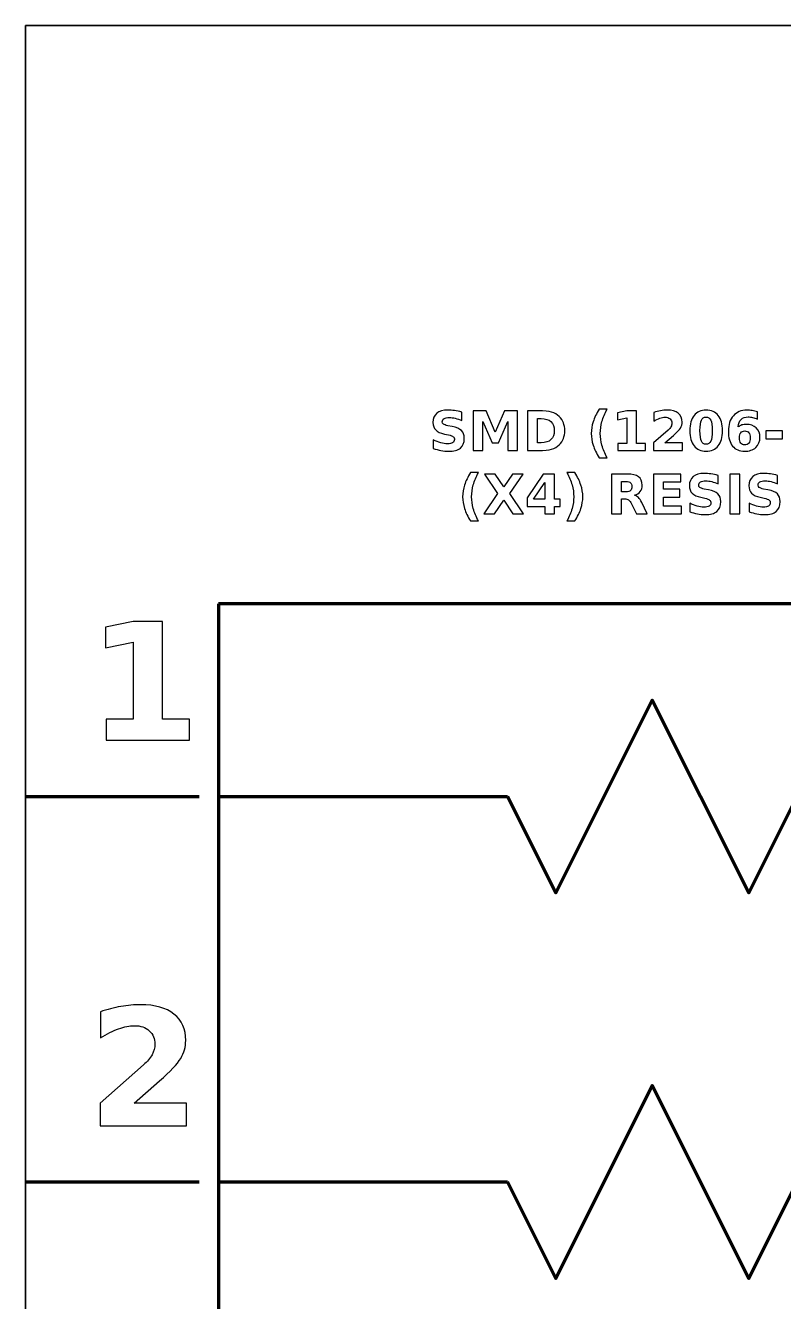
# Model space of a CAD drawing. Header units: centimetres. Extents: x -12.5 to -8.5, y -15.85 to -9.85.
# Drawn here: x -12.5 to -10.535, y -13.16 to -9.85 of the extents above; entities that cross this region are included whole.
import ezdxf

# ---------------------------------------------------------------- set-up
doc = ezdxf.new("R2010")
doc.units = ezdxf.units.CM
doc.header["$MEASUREMENT"] = 0
doc.layers.add('Layer 1', color=7, linetype='Continuous')

msp = doc.modelspace()

# ---------------------------------------------------------------- linework, layer by layer
at = {"layer": 'Layer 1', "color": 7, "lineweight": 35}
msp.add_open_spline([(-12.5, -9.85), (-12.5, -9.85), (-8.5, -9.85), (-8.5, -9.85), (-8.5, -9.85), (-8.5, -9.85), (-8.5, -15.85), (-8.5, -15.85), (-8.5, -15.85), (-8.5, -15.85), (-12.5, -15.85), (-12.5, -15.85), (-12.5, -15.85), (-12.5, -15.85), (-12.5, -9.85), (-12.5, -9.85)], degree=3, knots=[0, 0, 0, 0, 0.25, 0.25, 0.25, 0.25, 0.5, 0.5, 0.5, 0.5, 0.75, 0.75, 0.75, 0.75, 1, 1, 1, 1], dxfattribs=at)
at = {"layer": 'Layer 1', "color": 250}
for points, knots in [([(-11.36913, -10.85284), (-11.36913, -10.85284), (-11.36913, -10.87459), (-11.36913, -10.87459), (-11.36913, -10.87459), (-11.37478, -10.87207), (-11.3803, -10.87017), (-11.38566, -10.86888), (-11.38566, -10.86888), (-11.39105, -10.86758), (-11.39613, -10.86695), (-11.4009, -10.86695), (-11.4009, -10.86695), (-11.40723, -10.86695), (-11.41193, -10.86782), (-11.41497, -10.86956), (-11.41497, -10.86956), (-11.418, -10.87132), (-11.41951, -10.87403), (-11.41951, -10.8777), (-11.41951, -10.8777), (-11.41951, -10.88045), (-11.4185, -10.88261), (-11.41645, -10.88414), (-11.41645, -10.88414), (-11.4144, -10.88567), (-11.41069, -10.88701), (-11.4053, -10.88811), (-11.4053, -10.88811), (-11.4053, -10.88811), (-11.39401, -10.89037), (-11.39401, -10.89037), (-11.39401, -10.89037), (-11.38256, -10.89268), (-11.37445, -10.89616), (-11.36963, -10.90086), (-11.36963, -10.90086), (-11.3648, -10.90554), (-11.36238, -10.9122), (-11.36238, -10.92083), (-11.36238, -10.92083), (-11.36238, -10.93219), (-11.36574, -10.94063), (-11.37247, -10.94616), (-11.37247, -10.94616), (-11.3792, -10.95168), (-11.38947, -10.95446), (-11.4033, -10.95446), (-11.4033, -10.95446), (-11.40984, -10.95446), (-11.41638, -10.95385), (-11.42294, -10.9526), (-11.42294, -10.9526), (-11.4295, -10.95135), (-11.43609, -10.94952), (-11.44265, -10.9471), (-11.44265, -10.9471), (-11.44265, -10.9471), (-11.44265, -10.92471), (-11.44265, -10.92471), (-11.44265, -10.92471), (-11.43609, -10.92819), (-11.42974, -10.93082), (-11.4236, -10.93259), (-11.4236, -10.93259), (-11.41746, -10.93435), (-11.41156, -10.93524), (-11.40587, -10.93524), (-11.40587, -10.93524), (-11.40008, -10.93524), (-11.39564, -10.93428), (-11.39256, -10.93235), (-11.39256, -10.93235), (-11.38947, -10.93042), (-11.38795, -10.92767), (-11.38795, -10.92407), (-11.38795, -10.92407), (-11.38795, -10.92087), (-11.38898, -10.91838), (-11.39107, -10.91664), (-11.39107, -10.91664), (-11.39317, -10.9149), (-11.39733, -10.91333), (-11.40359, -10.91196), (-11.40359, -10.91196), (-11.40359, -10.91196), (-11.41386, -10.90968), (-11.41386, -10.90968), (-11.41386, -10.90968), (-11.42414, -10.90747), (-11.43167, -10.90397), (-11.43642, -10.89914), (-11.43642, -10.89914), (-11.44117, -10.89432), (-11.44354, -10.88781), (-11.44354, -10.87965), (-11.44354, -10.87965), (-11.44354, -10.86939), (-11.44023, -10.86151), (-11.43362, -10.85601), (-11.43362, -10.85601), (-11.42701, -10.85048), (-11.41751, -10.84773), (-11.40509, -10.84773), (-11.40509, -10.84773), (-11.39945, -10.84773), (-11.39364, -10.84816), (-11.38766, -10.849), (-11.38766, -10.849), (-11.38169, -10.84985), (-11.37551, -10.85112), (-11.36913, -10.85284)], [0, 0, 0, 0, 0.0357143, 0.0357143, 0.0357143, 0.0357143, 0.0714286, 0.0714286, 0.0714286, 0.0714286, 0.1071429, 0.1071429, 0.1071429, 0.1071429, 0.1428571, 0.1428571, 0.1428571, 0.1428571, 0.1785714, 0.1785714, 0.1785714, 0.1785714, 0.2142857, 0.2142857, 0.2142857, 0.2142857, 0.25, 0.25, 0.25, 0.25, 0.2857143, 0.2857143, 0.2857143, 0.2857143, 0.3214286, 0.3214286, 0.3214286, 0.3214286, 0.3571429, 0.3571429, 0.3571429, 0.3571429, 0.3928571, 0.3928571, 0.3928571, 0.3928571, 0.4285714, 0.4285714, 0.4285714, 0.4285714, 0.4642857, 0.4642857, 0.4642857, 0.4642857, 0.5, 0.5, 0.5, 0.5, 0.5357143, 0.5357143, 0.5357143, 0.5357143, 0.5714286, 0.5714286, 0.5714286, 0.5714286, 0.6071429, 0.6071429, 0.6071429, 0.6071429, 0.6428571, 0.6428571, 0.6428571, 0.6428571, 0.6785714, 0.6785714, 0.6785714, 0.6785714, 0.7142857, 0.7142857, 0.7142857, 0.7142857, 0.75, 0.75, 0.75, 0.75, 0.7857143, 0.7857143, 0.7857143, 0.7857143, 0.8214286, 0.8214286, 0.8214286, 0.8214286, 0.8571429, 0.8571429, 0.8571429, 0.8571429, 0.8928571, 0.8928571, 0.8928571, 0.8928571, 0.9285714, 0.9285714, 0.9285714, 0.9285714, 0.9642857, 0.9642857, 0.9642857, 0.9642857, 1, 1, 1, 1]), ([(-11.3391, -10.84959), (-11.3391, -10.84959), (-11.30535, -10.84959), (-11.30535, -10.84959), (-11.30535, -10.84959), (-11.30535, -10.84959), (-11.2819, -10.90465), (-11.2819, -10.90465), (-11.2819, -10.90465), (-11.2819, -10.90465), (-11.25834, -10.84959), (-11.25834, -10.84959), (-11.25834, -10.84959), (-11.25834, -10.84959), (-11.22466, -10.84959), (-11.22466, -10.84959), (-11.22466, -10.84959), (-11.22466, -10.84959), (-11.22466, -10.95246), (-11.22466, -10.95246), (-11.22466, -10.95246), (-11.22466, -10.95246), (-11.24973, -10.95246), (-11.24973, -10.95246), (-11.24973, -10.95246), (-11.24973, -10.95246), (-11.24973, -10.87722), (-11.24973, -10.87722), (-11.24973, -10.87722), (-11.24973, -10.87722), (-11.27344, -10.93268), (-11.27344, -10.93268), (-11.27344, -10.93268), (-11.27344, -10.93268), (-11.29025, -10.93268), (-11.29025, -10.93268), (-11.29025, -10.93268), (-11.29025, -10.93268), (-11.31396, -10.87722), (-11.31396, -10.87722), (-11.31396, -10.87722), (-11.31396, -10.87722), (-11.31396, -10.95246), (-11.31396, -10.95246), (-11.31396, -10.95246), (-11.31396, -10.95246), (-11.3391, -10.95246), (-11.3391, -10.95246), (-11.3391, -10.95246), (-11.3391, -10.95246), (-11.3391, -10.84959), (-11.3391, -10.84959)], [0, 0, 0, 0, 0.0769231, 0.0769231, 0.0769231, 0.0769231, 0.1538462, 0.1538462, 0.1538462, 0.1538462, 0.2307692, 0.2307692, 0.2307692, 0.2307692, 0.3076923, 0.3076923, 0.3076923, 0.3076923, 0.3846154, 0.3846154, 0.3846154, 0.3846154, 0.4615385, 0.4615385, 0.4615385, 0.4615385, 0.5384615, 0.5384615, 0.5384615, 0.5384615, 0.6153846, 0.6153846, 0.6153846, 0.6153846, 0.6923077, 0.6923077, 0.6923077, 0.6923077, 0.7692308, 0.7692308, 0.7692308, 0.7692308, 0.8461538, 0.8461538, 0.8461538, 0.8461538, 0.9230769, 0.9230769, 0.9230769, 0.9230769, 1, 1, 1, 1]), ([(-11.19867, -10.84959), (-11.19867, -10.84959), (-11.17068, -10.84959), (-11.17068, -10.84959), (-11.17068, -10.84959), (-11.15507, -10.84959), (-11.14345, -10.8507), (-11.13581, -10.85293), (-11.13581, -10.85293), (-11.12816, -10.85516), (-11.1216, -10.85893), (-11.11612, -10.86427), (-11.11612, -10.86427), (-11.1113, -10.8689), (-11.10773, -10.87426), (-11.10537, -10.88033), (-11.10537, -10.88033), (-11.10305, -10.88637), (-11.10187, -10.89324), (-11.10187, -10.90093), (-11.10187, -10.90093), (-11.10187, -10.90869), (-11.10305, -10.91561), (-11.10537, -10.9217), (-11.10537, -10.9217), (-11.10773, -10.92779), (-11.1113, -10.93315), (-11.11612, -10.93778), (-11.11612, -10.93778), (-11.12165, -10.94312), (-11.12826, -10.94689), (-11.13597, -10.94912), (-11.13597, -10.94912), (-11.14369, -10.95135), (-11.15526, -10.95246), (-11.17068, -10.95246), (-11.17068, -10.95246), (-11.17068, -10.95246), (-11.19867, -10.95246), (-11.19867, -10.95246), (-11.19867, -10.95246), (-11.19867, -10.95246), (-11.19867, -10.84959), (-11.19867, -10.84959)], [0, 0, 0, 0, 0.0909091, 0.0909091, 0.0909091, 0.0909091, 0.1818182, 0.1818182, 0.1818182, 0.1818182, 0.2727273, 0.2727273, 0.2727273, 0.2727273, 0.3636364, 0.3636364, 0.3636364, 0.3636364, 0.4545455, 0.4545455, 0.4545455, 0.4545455, 0.5454545, 0.5454545, 0.5454545, 0.5454545, 0.6363636, 0.6363636, 0.6363636, 0.6363636, 0.7272727, 0.7272727, 0.7272727, 0.7272727, 0.8181818, 0.8181818, 0.8181818, 0.8181818, 0.9090909, 0.9090909, 0.9090909, 0.9090909, 1, 1, 1, 1]), ([(-10.99218, -10.97106), (-10.99218, -10.97106), (-11.01264, -10.97106), (-11.01264, -10.97106), (-11.01264, -10.97106), (-11.01967, -10.95973), (-11.02487, -10.94893), (-11.02821, -10.9387), (-11.02821, -10.9387), (-11.03157, -10.92849), (-11.03324, -10.91836), (-11.03324, -10.90829), (-11.03324, -10.90829), (-11.03324, -10.89823), (-11.03155, -10.88804), (-11.02819, -10.87774), (-11.02819, -10.87774), (-11.0248, -10.86742), (-11.01963, -10.85665), (-11.01264, -10.84538), (-11.01264, -10.84538), (-11.01264, -10.84538), (-10.99218, -10.84538), (-10.99218, -10.84538), (-10.99218, -10.84538), (-10.99806, -10.85627), (-11.00246, -10.86692), (-11.0054, -10.87732), (-11.0054, -10.87732), (-11.00834, -10.88771), (-11.00982, -10.89799), (-11.00982, -10.90815), (-11.00982, -10.90815), (-11.00982, -10.91831), (-11.00836, -10.92859), (-11.00545, -10.93903), (-11.00545, -10.93903), (-11.00253, -10.94945), (-10.99811, -10.96013), (-10.99218, -10.97106)], [0, 0, 0, 0, 0.1, 0.1, 0.1, 0.1, 0.2, 0.2, 0.2, 0.2, 0.3, 0.3, 0.3, 0.3, 0.4, 0.4, 0.4, 0.4, 0.5, 0.5, 0.5, 0.5, 0.6, 0.6, 0.6, 0.6, 0.7, 0.7, 0.7, 0.7, 0.8, 0.8, 0.8, 0.8, 0.9, 0.9, 0.9, 0.9, 1, 1, 1, 1]), ([(-10.96436, -10.93414), (-10.96436, -10.93414), (-10.94093, -10.93414), (-10.94093, -10.93414), (-10.94093, -10.93414), (-10.94093, -10.93414), (-10.94093, -10.86765), (-10.94093, -10.86765), (-10.94093, -10.86765), (-10.94093, -10.86765), (-10.96497, -10.87262), (-10.96497, -10.87262), (-10.96497, -10.87262), (-10.96497, -10.87262), (-10.96497, -10.85455), (-10.96497, -10.85455), (-10.96497, -10.85455), (-10.96497, -10.85455), (-10.94107, -10.84959), (-10.94107, -10.84959), (-10.94107, -10.84959), (-10.94107, -10.84959), (-10.91586, -10.84959), (-10.91586, -10.84959), (-10.91586, -10.84959), (-10.91586, -10.84959), (-10.91586, -10.93414), (-10.91586, -10.93414), (-10.91586, -10.93414), (-10.91586, -10.93414), (-10.89244, -10.93414), (-10.89244, -10.93414), (-10.89244, -10.93414), (-10.89244, -10.93414), (-10.89244, -10.95246), (-10.89244, -10.95246), (-10.89244, -10.95246), (-10.89244, -10.95246), (-10.96436, -10.95246), (-10.96436, -10.95246), (-10.96436, -10.95246), (-10.96436, -10.95246), (-10.96436, -10.93414), (-10.96436, -10.93414)], [0, 0, 0, 0, 0.0909091, 0.0909091, 0.0909091, 0.0909091, 0.1818182, 0.1818182, 0.1818182, 0.1818182, 0.2727273, 0.2727273, 0.2727273, 0.2727273, 0.3636364, 0.3636364, 0.3636364, 0.3636364, 0.4545455, 0.4545455, 0.4545455, 0.4545455, 0.5454545, 0.5454545, 0.5454545, 0.5454545, 0.6363636, 0.6363636, 0.6363636, 0.6363636, 0.7272727, 0.7272727, 0.7272727, 0.7272727, 0.8181818, 0.8181818, 0.8181818, 0.8181818, 0.9090909, 0.9090909, 0.9090909, 0.9090909, 1, 1, 1, 1]), ([(-10.84204, -10.93296), (-10.84204, -10.93296), (-10.79676, -10.93296), (-10.79676, -10.93296), (-10.79676, -10.93296), (-10.79676, -10.93296), (-10.79676, -10.95246), (-10.79676, -10.95246), (-10.79676, -10.95246), (-10.79676, -10.95246), (-10.87153, -10.95246), (-10.87153, -10.95246), (-10.87153, -10.95246), (-10.87153, -10.95246), (-10.87153, -10.93296), (-10.87153, -10.93296), (-10.87153, -10.93296), (-10.87153, -10.93296), (-10.83397, -10.89983), (-10.83397, -10.89983), (-10.83397, -10.89983), (-10.83061, -10.89679), (-10.82814, -10.89383), (-10.82654, -10.89094), (-10.82654, -10.89094), (-10.82492, -10.88804), (-10.82412, -10.88503), (-10.82412, -10.8819), (-10.82412, -10.8819), (-10.82412, -10.87708), (-10.82574, -10.8732), (-10.82898, -10.87026), (-10.82898, -10.87026), (-10.83221, -10.86732), (-10.83651, -10.86587), (-10.8419, -10.86587), (-10.8419, -10.86587), (-10.84603, -10.86587), (-10.85055, -10.86676), (-10.85547, -10.86852), (-10.85547, -10.86852), (-10.86038, -10.87029), (-10.86565, -10.87292), (-10.87125, -10.8764), (-10.87125, -10.8764), (-10.87125, -10.8764), (-10.87125, -10.8538), (-10.87125, -10.8538), (-10.87125, -10.8538), (-10.86527, -10.85183), (-10.85937, -10.85032), (-10.85354, -10.84929), (-10.85354, -10.84929), (-10.8477, -10.84825), (-10.84199, -10.84773), (-10.83637, -10.84773), (-10.83637, -10.84773), (-10.82407, -10.84773), (-10.8145, -10.85044), (-10.80768, -10.85587), (-10.80768, -10.85587), (-10.80086, -10.86128), (-10.79745, -10.86883), (-10.79745, -10.87854), (-10.79745, -10.87854), (-10.79745, -10.88414), (-10.7989, -10.88936), (-10.8018, -10.89421), (-10.8018, -10.89421), (-10.80469, -10.89905), (-10.81078, -10.90554), (-10.82005, -10.91368), (-10.82005, -10.91368), (-10.82005, -10.91368), (-10.84204, -10.93296), (-10.84204, -10.93296)], [0, 0, 0, 0, 0.0526316, 0.0526316, 0.0526316, 0.0526316, 0.1052632, 0.1052632, 0.1052632, 0.1052632, 0.1578947, 0.1578947, 0.1578947, 0.1578947, 0.2105263, 0.2105263, 0.2105263, 0.2105263, 0.2631579, 0.2631579, 0.2631579, 0.2631579, 0.3157895, 0.3157895, 0.3157895, 0.3157895, 0.3684211, 0.3684211, 0.3684211, 0.3684211, 0.4210526, 0.4210526, 0.4210526, 0.4210526, 0.4736842, 0.4736842, 0.4736842, 0.4736842, 0.5263158, 0.5263158, 0.5263158, 0.5263158, 0.5789474, 0.5789474, 0.5789474, 0.5789474, 0.6315789, 0.6315789, 0.6315789, 0.6315789, 0.6842105, 0.6842105, 0.6842105, 0.6842105, 0.7368421, 0.7368421, 0.7368421, 0.7368421, 0.7894737, 0.7894737, 0.7894737, 0.7894737, 0.8421053, 0.8421053, 0.8421053, 0.8421053, 0.8947368, 0.8947368, 0.8947368, 0.8947368, 0.9473684, 0.9473684, 0.9473684, 0.9473684, 1, 1, 1, 1]), ([(-10.69307, -10.90112), (-10.69307, -10.91817), (-10.69674, -10.93132), (-10.7041, -10.94058), (-10.7041, -10.94058), (-10.71144, -10.94983), (-10.72188, -10.95446), (-10.73538, -10.95446), (-10.73538, -10.95446), (-10.74893, -10.95446), (-10.75939, -10.94983), (-10.76673, -10.94058), (-10.76673, -10.94058), (-10.77409, -10.93132), (-10.77776, -10.91817), (-10.77776, -10.90112), (-10.77776, -10.90112), (-10.77776, -10.88405), (-10.77409, -10.87087), (-10.76673, -10.86161), (-10.76673, -10.86161), (-10.75939, -10.85237), (-10.74893, -10.84773), (-10.73538, -10.84773), (-10.73538, -10.84773), (-10.72188, -10.84773), (-10.71144, -10.85237), (-10.7041, -10.86161), (-10.7041, -10.86161), (-10.69674, -10.87087), (-10.69307, -10.88405), (-10.69307, -10.90112)], [0, 0, 0, 0, 0.125, 0.125, 0.125, 0.125, 0.25, 0.25, 0.25, 0.25, 0.375, 0.375, 0.375, 0.375, 0.5, 0.5, 0.5, 0.5, 0.625, 0.625, 0.625, 0.625, 0.75, 0.75, 0.75, 0.75, 0.875, 0.875, 0.875, 0.875, 1, 1, 1, 1]), ([(-10.60248, -10.85227), (-10.60248, -10.85227), (-10.60248, -10.8713), (-10.60248, -10.8713), (-10.60248, -10.8713), (-10.60685, -10.86923), (-10.61094, -10.8677), (-10.6148, -10.86671), (-10.6148, -10.86671), (-10.61866, -10.86572), (-10.62244, -10.86523), (-10.62611, -10.86523), (-10.62611, -10.86523), (-10.63402, -10.86523), (-10.64015, -10.86742), (-10.64457, -10.87182), (-10.64457, -10.87182), (-10.64897, -10.87619), (-10.65156, -10.8827), (-10.65229, -10.89134), (-10.65229, -10.89134), (-10.64926, -10.8891), (-10.64596, -10.88741), (-10.64243, -10.88628), (-10.64243, -10.88628), (-10.63891, -10.88515), (-10.63505, -10.88459), (-10.63086, -10.88459), (-10.63086, -10.88459), (-10.62035, -10.88459), (-10.61186, -10.88767), (-10.60542, -10.89383), (-10.60542, -10.89383), (-10.59895, -10.89997), (-10.59573, -10.90803), (-10.59573, -10.91801), (-10.59573, -10.91801), (-10.59573, -10.92904), (-10.59933, -10.93786), (-10.60655, -10.94451), (-10.60655, -10.94451), (-10.61374, -10.95114), (-10.62343, -10.95446), (-10.63554, -10.95446), (-10.63554, -10.95446), (-10.6489, -10.95446), (-10.65925, -10.94994), (-10.66659, -10.94091), (-10.66659, -10.94091), (-10.6739, -10.9319), (-10.67757, -10.91909), (-10.67757, -10.90251), (-10.67757, -10.90251), (-10.67757, -10.88553), (-10.67329, -10.87217), (-10.66473, -10.86246), (-10.66473, -10.86246), (-10.65615, -10.85274), (-10.64441, -10.84787), (-10.62948, -10.84787), (-10.62948, -10.84787), (-10.62475, -10.84787), (-10.62016, -10.84825), (-10.61569, -10.84898), (-10.61569, -10.84898), (-10.61125, -10.84971), (-10.60685, -10.85081), (-10.60248, -10.85227)], [0, 0, 0, 0, 0.0588235, 0.0588235, 0.0588235, 0.0588235, 0.1176471, 0.1176471, 0.1176471, 0.1176471, 0.1764706, 0.1764706, 0.1764706, 0.1764706, 0.2352941, 0.2352941, 0.2352941, 0.2352941, 0.2941176, 0.2941176, 0.2941176, 0.2941176, 0.3529412, 0.3529412, 0.3529412, 0.3529412, 0.4117647, 0.4117647, 0.4117647, 0.4117647, 0.4705882, 0.4705882, 0.4705882, 0.4705882, 0.5294118, 0.5294118, 0.5294118, 0.5294118, 0.5882353, 0.5882353, 0.5882353, 0.5882353, 0.6470588, 0.6470588, 0.6470588, 0.6470588, 0.7058824, 0.7058824, 0.7058824, 0.7058824, 0.7647059, 0.7647059, 0.7647059, 0.7647059, 0.8235294, 0.8235294, 0.8235294, 0.8235294, 0.8823529, 0.8823529, 0.8823529, 0.8823529, 0.9411765, 0.9411765, 0.9411765, 0.9411765, 1, 1, 1, 1]), ([(-11.17214, -10.86965), (-11.17214, -10.86965), (-11.17214, -10.9324), (-11.17214, -10.9324), (-11.17214, -10.9324), (-11.17214, -10.9324), (-11.16264, -10.9324), (-11.16264, -10.9324), (-11.16264, -10.9324), (-11.1518, -10.9324), (-11.14352, -10.92972), (-11.13781, -10.92433), (-11.13781, -10.92433), (-11.13209, -10.91897), (-11.12922, -10.91116), (-11.12922, -10.90093), (-11.12922, -10.90093), (-11.12922, -10.89072), (-11.13207, -10.88296), (-11.13776, -10.87765), (-11.13776, -10.87765), (-11.14345, -10.87231), (-11.15175, -10.86965), (-11.16264, -10.86965), (-11.16264, -10.86965), (-11.16264, -10.86965), (-11.17214, -10.86965), (-11.17214, -10.86965)], [0, 0, 0, 0, 0.1428571, 0.1428571, 0.1428571, 0.1428571, 0.2857143, 0.2857143, 0.2857143, 0.2857143, 0.4285714, 0.4285714, 0.4285714, 0.4285714, 0.5714286, 0.5714286, 0.5714286, 0.5714286, 0.7142857, 0.7142857, 0.7142857, 0.7142857, 0.8571429, 0.8571429, 0.8571429, 0.8571429, 1, 1, 1, 1]), ([(-10.7196, -10.90093), (-10.7196, -10.88807), (-10.7208, -10.87901), (-10.72322, -10.87374), (-10.72322, -10.87374), (-10.72562, -10.8685), (-10.72969, -10.86587), (-10.73538, -10.86587), (-10.73538, -10.86587), (-10.74107, -10.86587), (-10.74514, -10.8685), (-10.74759, -10.87374), (-10.74759, -10.87374), (-10.75001, -10.87901), (-10.75123, -10.88807), (-10.75123, -10.90093), (-10.75123, -10.90093), (-10.75123, -10.91391), (-10.75001, -10.92309), (-10.74759, -10.9284), (-10.74759, -10.9284), (-10.74514, -10.93374), (-10.74107, -10.9364), (-10.73538, -10.9364), (-10.73538, -10.9364), (-10.72974, -10.9364), (-10.72569, -10.93374), (-10.72324, -10.9284), (-10.72324, -10.9284), (-10.72082, -10.92309), (-10.7196, -10.91391), (-10.7196, -10.90093)], [0, 0, 0, 0, 0.125, 0.125, 0.125, 0.125, 0.25, 0.25, 0.25, 0.25, 0.375, 0.375, 0.375, 0.375, 0.5, 0.5, 0.5, 0.5, 0.625, 0.625, 0.625, 0.625, 0.75, 0.75, 0.75, 0.75, 0.875, 0.875, 0.875, 0.875, 1, 1, 1, 1]), ([(-10.63526, -10.90168), (-10.63992, -10.90168), (-10.6434, -10.90319), (-10.6457, -10.9062), (-10.6457, -10.9062), (-10.64803, -10.90921), (-10.64918, -10.91373), (-10.64918, -10.91972), (-10.64918, -10.91972), (-10.64918, -10.92574), (-10.64803, -10.93026), (-10.6457, -10.93327), (-10.6457, -10.93327), (-10.6434, -10.93628), (-10.63992, -10.93778), (-10.63526, -10.93778), (-10.63526, -10.93778), (-10.63058, -10.93778), (-10.62708, -10.93628), (-10.62477, -10.93327), (-10.62477, -10.93327), (-10.62244, -10.93026), (-10.62129, -10.92574), (-10.62129, -10.91972), (-10.62129, -10.91972), (-10.62129, -10.91373), (-10.62244, -10.90921), (-10.62477, -10.9062), (-10.62477, -10.9062), (-10.62708, -10.90319), (-10.63058, -10.90168), (-10.63526, -10.90168)], [0, 0, 0, 0, 0.125, 0.125, 0.125, 0.125, 0.25, 0.25, 0.25, 0.25, 0.375, 0.375, 0.375, 0.375, 0.5, 0.5, 0.5, 0.5, 0.625, 0.625, 0.625, 0.625, 0.75, 0.75, 0.75, 0.75, 0.875, 0.875, 0.875, 0.875, 1, 1, 1, 1]), ([(-10.58049, -10.90183), (-10.58049, -10.90183), (-10.53721, -10.90183), (-10.53721, -10.90183), (-10.53721, -10.90183), (-10.53721, -10.90183), (-10.53721, -10.92189), (-10.53721, -10.92189), (-10.53721, -10.92189), (-10.53721, -10.92189), (-10.58049, -10.92189), (-10.58049, -10.92189), (-10.58049, -10.92189), (-10.58049, -10.92189), (-10.58049, -10.90183), (-10.58049, -10.90183)], [0, 0, 0, 0, 0.25, 0.25, 0.25, 0.25, 0.5, 0.5, 0.5, 0.5, 0.75, 0.75, 0.75, 0.75, 1, 1, 1, 1]), ([(-11.32571, -11.13531), (-11.32571, -11.13531), (-11.34617, -11.13531), (-11.34617, -11.13531), (-11.34617, -11.13531), (-11.3532, -11.12398), (-11.3584, -11.11318), (-11.36174, -11.10295), (-11.36174, -11.10295), (-11.3651, -11.09274), (-11.36677, -11.08261), (-11.36677, -11.07254), (-11.36677, -11.07254), (-11.36677, -11.06248), (-11.36508, -11.05229), (-11.36172, -11.04199), (-11.36172, -11.04199), (-11.35833, -11.03167), (-11.35316, -11.0209), (-11.34617, -11.00963), (-11.34617, -11.00963), (-11.34617, -11.00963), (-11.32571, -11.00963), (-11.32571, -11.00963), (-11.32571, -11.00963), (-11.33159, -11.02052), (-11.33599, -11.03117), (-11.33893, -11.04157), (-11.33893, -11.04157), (-11.34187, -11.05196), (-11.34335, -11.06224), (-11.34335, -11.0724), (-11.34335, -11.0724), (-11.34335, -11.08256), (-11.34189, -11.09284), (-11.33898, -11.10328), (-11.33898, -11.10328), (-11.33606, -11.1137), (-11.33164, -11.12438), (-11.32571, -11.13531)], [0, 0, 0, 0, 0.1, 0.1, 0.1, 0.1, 0.2, 0.2, 0.2, 0.2, 0.3, 0.3, 0.3, 0.3, 0.4, 0.4, 0.4, 0.4, 0.5, 0.5, 0.5, 0.5, 0.6, 0.6, 0.6, 0.6, 0.7, 0.7, 0.7, 0.7, 0.8, 0.8, 0.8, 0.8, 0.9, 0.9, 0.9, 0.9, 1, 1, 1, 1]), ([(-11.24415, -11.06422), (-11.24415, -11.06422), (-11.20845, -11.11671), (-11.20845, -11.11671), (-11.20845, -11.11671), (-11.20845, -11.11671), (-11.23608, -11.11671), (-11.23608, -11.11671), (-11.23608, -11.11671), (-11.23608, -11.11671), (-11.26012, -11.08157), (-11.26012, -11.08157), (-11.26012, -11.08157), (-11.26012, -11.08157), (-11.28396, -11.11671), (-11.28396, -11.11671), (-11.28396, -11.11671), (-11.28396, -11.11671), (-11.31174, -11.11671), (-11.31174, -11.11671), (-11.31174, -11.11671), (-11.31174, -11.11671), (-11.27604, -11.06422), (-11.27604, -11.06422), (-11.27604, -11.06422), (-11.27604, -11.06422), (-11.31035, -11.01384), (-11.31035, -11.01384), (-11.31035, -11.01384), (-11.31035, -11.01384), (-11.28265, -11.01384), (-11.28265, -11.01384), (-11.28265, -11.01384), (-11.28265, -11.01384), (-11.26012, -11.04698), (-11.26012, -11.04698), (-11.26012, -11.04698), (-11.26012, -11.04698), (-11.23766, -11.01384), (-11.23766, -11.01384), (-11.23766, -11.01384), (-11.23766, -11.01384), (-11.20983, -11.01384), (-11.20983, -11.01384), (-11.20983, -11.01384), (-11.20983, -11.01384), (-11.24415, -11.06422), (-11.24415, -11.06422)], [0, 0, 0, 0, 0.0833333, 0.0833333, 0.0833333, 0.0833333, 0.1666667, 0.1666667, 0.1666667, 0.1666667, 0.25, 0.25, 0.25, 0.25, 0.3333333, 0.3333333, 0.3333333, 0.3333333, 0.4166667, 0.4166667, 0.4166667, 0.4166667, 0.5, 0.5, 0.5, 0.5, 0.5833333, 0.5833333, 0.5833333, 0.5833333, 0.6666667, 0.6666667, 0.6666667, 0.6666667, 0.75, 0.75, 0.75, 0.75, 0.8333333, 0.8333333, 0.8333333, 0.8333333, 0.9166667, 0.9166667, 0.9166667, 0.9166667, 1, 1, 1, 1]), ([(-11.15807, -11.01384), (-11.15807, -11.01384), (-11.12857, -11.01384), (-11.12857, -11.01384), (-11.12857, -11.01384), (-11.12857, -11.01384), (-11.12857, -11.07875), (-11.12857, -11.07875), (-11.12857, -11.07875), (-11.12857, -11.07875), (-11.1139, -11.07875), (-11.1139, -11.07875), (-11.1139, -11.07875), (-11.1139, -11.07875), (-11.1139, -11.09797), (-11.1139, -11.09797), (-11.1139, -11.09797), (-11.1139, -11.09797), (-11.12857, -11.09797), (-11.12857, -11.09797), (-11.12857, -11.09797), (-11.12857, -11.09797), (-11.12857, -11.11671), (-11.12857, -11.11671), (-11.12857, -11.11671), (-11.12857, -11.11671), (-11.15364, -11.11671), (-11.15364, -11.11671), (-11.15364, -11.11671), (-11.15364, -11.11671), (-11.15364, -11.09797), (-11.15364, -11.09797), (-11.15364, -11.09797), (-11.15364, -11.09797), (-11.19927, -11.09797), (-11.19927, -11.09797), (-11.19927, -11.09797), (-11.19927, -11.09797), (-11.19927, -11.07522), (-11.19927, -11.07522), (-11.19927, -11.07522), (-11.19927, -11.07522), (-11.15807, -11.01384), (-11.15807, -11.01384)], [0, 0, 0, 0, 0.0909091, 0.0909091, 0.0909091, 0.0909091, 0.1818182, 0.1818182, 0.1818182, 0.1818182, 0.2727273, 0.2727273, 0.2727273, 0.2727273, 0.3636364, 0.3636364, 0.3636364, 0.3636364, 0.4545455, 0.4545455, 0.4545455, 0.4545455, 0.5454545, 0.5454545, 0.5454545, 0.5454545, 0.6363636, 0.6363636, 0.6363636, 0.6363636, 0.7272727, 0.7272727, 0.7272727, 0.7272727, 0.8181818, 0.8181818, 0.8181818, 0.8181818, 0.9090909, 0.9090909, 0.9090909, 0.9090909, 1, 1, 1, 1]), ([(-11.09614, -11.13531), (-11.09026, -11.12438), (-11.08584, -11.1137), (-11.0829, -11.10328), (-11.0829, -11.10328), (-11.07996, -11.09284), (-11.0785, -11.08256), (-11.0785, -11.0724), (-11.0785, -11.0724), (-11.0785, -11.06224), (-11.07996, -11.05196), (-11.0829, -11.04157), (-11.0829, -11.04157), (-11.08584, -11.03117), (-11.09026, -11.02052), (-11.09614, -11.00963), (-11.09614, -11.00963), (-11.09614, -11.00963), (-11.07568, -11.00963), (-11.07568, -11.00963), (-11.07568, -11.00963), (-11.0687, -11.0209), (-11.06352, -11.03167), (-11.06013, -11.04199), (-11.06013, -11.04199), (-11.05677, -11.05229), (-11.05508, -11.06248), (-11.05508, -11.07254), (-11.05508, -11.07254), (-11.05508, -11.08261), (-11.05675, -11.09274), (-11.06011, -11.10295), (-11.06011, -11.10295), (-11.06345, -11.11318), (-11.06865, -11.12398), (-11.07568, -11.13531), (-11.07568, -11.13531), (-11.07568, -11.13531), (-11.09614, -11.13531), (-11.09614, -11.13531)], [0, 0, 0, 0, 0.1, 0.1, 0.1, 0.1, 0.2, 0.2, 0.2, 0.2, 0.3, 0.3, 0.3, 0.3, 0.4, 0.4, 0.4, 0.4, 0.5, 0.5, 0.5, 0.5, 0.6, 0.6, 0.6, 0.6, 0.7, 0.7, 0.7, 0.7, 0.8, 0.8, 0.8, 0.8, 0.9, 0.9, 0.9, 0.9, 1, 1, 1, 1]), ([(-10.95432, -11.07779), (-10.95432, -11.07779), (-10.95432, -11.11671), (-10.95432, -11.11671), (-10.95432, -11.11671), (-10.95432, -11.11671), (-10.98085, -11.11671), (-10.98085, -11.11671), (-10.98085, -11.11671), (-10.98085, -11.11671), (-10.98085, -11.01384), (-10.98085, -11.01384), (-10.98085, -11.01384), (-10.98085, -11.01384), (-10.94033, -11.01384), (-10.94033, -11.01384), (-10.94033, -11.01384), (-10.92678, -11.01384), (-10.91683, -11.01612), (-10.91053, -11.02066), (-10.91053, -11.02066), (-10.90421, -11.0252), (-10.90105, -11.0324), (-10.90105, -11.04223), (-10.90105, -11.04223), (-10.90105, -11.04902), (-10.9027, -11.05462), (-10.90597, -11.05897), (-10.90597, -11.05897), (-10.90926, -11.06335), (-10.91422, -11.06657), (-10.92083, -11.06862), (-10.92083, -11.06862), (-10.91721, -11.06946), (-10.91394, -11.07132), (-10.91107, -11.07424), (-10.91107, -11.07424), (-10.9082, -11.07715), (-10.90531, -11.08157), (-10.90237, -11.0875), (-10.90237, -11.0875), (-10.90237, -11.0875), (-10.88795, -11.11671), (-10.88795, -11.11671), (-10.88795, -11.11671), (-10.88795, -11.11671), (-10.91622, -11.11671), (-10.91622, -11.11671), (-10.91622, -11.11671), (-10.91622, -11.11671), (-10.92876, -11.09115), (-10.92876, -11.09115), (-10.92876, -11.09115), (-10.93127, -11.08602), (-10.93384, -11.08249), (-10.93645, -11.08061), (-10.93645, -11.08061), (-10.93904, -11.07873), (-10.94249, -11.07779), (-10.94682, -11.07779), (-10.94682, -11.07779), (-10.94682, -11.07779), (-10.95432, -11.07779), (-10.95432, -11.07779)], [0, 0, 0, 0, 0.0625, 0.0625, 0.0625, 0.0625, 0.125, 0.125, 0.125, 0.125, 0.1875, 0.1875, 0.1875, 0.1875, 0.25, 0.25, 0.25, 0.25, 0.3125, 0.3125, 0.3125, 0.3125, 0.375, 0.375, 0.375, 0.375, 0.4375, 0.4375, 0.4375, 0.4375, 0.5, 0.5, 0.5, 0.5, 0.5625, 0.5625, 0.5625, 0.5625, 0.625, 0.625, 0.625, 0.625, 0.6875, 0.6875, 0.6875, 0.6875, 0.75, 0.75, 0.75, 0.75, 0.8125, 0.8125, 0.8125, 0.8125, 0.875, 0.875, 0.875, 0.875, 0.9375, 0.9375, 0.9375, 0.9375, 1, 1, 1, 1]), ([(-10.8722, -11.01384), (-10.8722, -11.01384), (-10.80061, -11.01384), (-10.80061, -11.01384), (-10.80061, -11.01384), (-10.80061, -11.01384), (-10.80061, -11.0339), (-10.80061, -11.0339), (-10.80061, -11.0339), (-10.80061, -11.0339), (-10.84567, -11.0339), (-10.84567, -11.0339), (-10.84567, -11.0339), (-10.84567, -11.0339), (-10.84567, -11.05305), (-10.84567, -11.05305), (-10.84567, -11.05305), (-10.84567, -11.05305), (-10.80332, -11.05305), (-10.80332, -11.05305), (-10.80332, -11.05305), (-10.80332, -11.05305), (-10.80332, -11.07311), (-10.80332, -11.07311), (-10.80332, -11.07311), (-10.80332, -11.07311), (-10.84567, -11.07311), (-10.84567, -11.07311), (-10.84567, -11.07311), (-10.84567, -11.07311), (-10.84567, -11.09665), (-10.84567, -11.09665), (-10.84567, -11.09665), (-10.84567, -11.09665), (-10.79911, -11.09665), (-10.79911, -11.09665), (-10.79911, -11.09665), (-10.79911, -11.09665), (-10.79911, -11.11671), (-10.79911, -11.11671), (-10.79911, -11.11671), (-10.79911, -11.11671), (-10.8722, -11.11671), (-10.8722, -11.11671), (-10.8722, -11.11671), (-10.8722, -11.11671), (-10.8722, -11.01384), (-10.8722, -11.01384)], [0, 0, 0, 0, 0.0833333, 0.0833333, 0.0833333, 0.0833333, 0.1666667, 0.1666667, 0.1666667, 0.1666667, 0.25, 0.25, 0.25, 0.25, 0.3333333, 0.3333333, 0.3333333, 0.3333333, 0.4166667, 0.4166667, 0.4166667, 0.4166667, 0.5, 0.5, 0.5, 0.5, 0.5833333, 0.5833333, 0.5833333, 0.5833333, 0.6666667, 0.6666667, 0.6666667, 0.6666667, 0.75, 0.75, 0.75, 0.75, 0.8333333, 0.8333333, 0.8333333, 0.8333333, 0.9166667, 0.9166667, 0.9166667, 0.9166667, 1, 1, 1, 1]), ([(-10.70421, -11.01709), (-10.70421, -11.01709), (-10.70421, -11.03884), (-10.70421, -11.03884), (-10.70421, -11.03884), (-10.70986, -11.03632), (-10.71538, -11.03442), (-10.72074, -11.03313), (-10.72074, -11.03313), (-10.72613, -11.03183), (-10.73121, -11.0312), (-10.73598, -11.0312), (-10.73598, -11.0312), (-10.74231, -11.0312), (-10.74701, -11.03207), (-10.75005, -11.03381), (-10.75005, -11.03381), (-10.75308, -11.03557), (-10.75459, -11.03828), (-10.75459, -11.04195), (-10.75459, -11.04195), (-10.75459, -11.0447), (-10.75358, -11.04686), (-10.75153, -11.04839), (-10.75153, -11.04839), (-10.74948, -11.04992), (-10.74577, -11.05126), (-10.74038, -11.05236), (-10.74038, -11.05236), (-10.74038, -11.05236), (-10.72909, -11.05462), (-10.72909, -11.05462), (-10.72909, -11.05462), (-10.71764, -11.05693), (-10.70953, -11.06041), (-10.70471, -11.06511), (-10.70471, -11.06511), (-10.69988, -11.06979), (-10.69746, -11.07645), (-10.69746, -11.08508), (-10.69746, -11.08508), (-10.69746, -11.09644), (-10.70082, -11.10488), (-10.70755, -11.11041), (-10.70755, -11.11041), (-10.71428, -11.11593), (-10.72455, -11.11871), (-10.73838, -11.11871), (-10.73838, -11.11871), (-10.74492, -11.11871), (-10.75146, -11.1181), (-10.75802, -11.11685), (-10.75802, -11.11685), (-10.76458, -11.1156), (-10.77117, -11.11377), (-10.77773, -11.11135), (-10.77773, -11.11135), (-10.77773, -11.11135), (-10.77773, -11.08896), (-10.77773, -11.08896), (-10.77773, -11.08896), (-10.77117, -11.09244), (-10.76482, -11.09507), (-10.75868, -11.09684), (-10.75868, -11.09684), (-10.75254, -11.0986), (-10.74664, -11.09949), (-10.74095, -11.09949), (-10.74095, -11.09949), (-10.73516, -11.09949), (-10.73072, -11.09853), (-10.72764, -11.0966), (-10.72764, -11.0966), (-10.72455, -11.09467), (-10.72303, -11.09192), (-10.72303, -11.08832), (-10.72303, -11.08832), (-10.72303, -11.08512), (-10.72406, -11.08263), (-10.72615, -11.08089), (-10.72615, -11.08089), (-10.72825, -11.07915), (-10.73241, -11.07758), (-10.73867, -11.07621), (-10.73867, -11.07621), (-10.73867, -11.07621), (-10.74894, -11.07393), (-10.74894, -11.07393), (-10.74894, -11.07393), (-10.75922, -11.07172), (-10.76675, -11.06822), (-10.7715, -11.06339), (-10.7715, -11.06339), (-10.77625, -11.05857), (-10.77862, -11.05206), (-10.77862, -11.0439), (-10.77862, -11.0439), (-10.77862, -11.03364), (-10.77531, -11.02576), (-10.7687, -11.02026), (-10.7687, -11.02026), (-10.76209, -11.01473), (-10.75259, -11.01198), (-10.74017, -11.01198), (-10.74017, -11.01198), (-10.73453, -11.01198), (-10.72872, -11.01241), (-10.72274, -11.01325), (-10.72274, -11.01325), (-10.71677, -11.0141), (-10.71059, -11.01537), (-10.70421, -11.01709)], [0, 0, 0, 0, 0.0357143, 0.0357143, 0.0357143, 0.0357143, 0.0714286, 0.0714286, 0.0714286, 0.0714286, 0.1071429, 0.1071429, 0.1071429, 0.1071429, 0.1428571, 0.1428571, 0.1428571, 0.1428571, 0.1785714, 0.1785714, 0.1785714, 0.1785714, 0.2142857, 0.2142857, 0.2142857, 0.2142857, 0.25, 0.25, 0.25, 0.25, 0.2857143, 0.2857143, 0.2857143, 0.2857143, 0.3214286, 0.3214286, 0.3214286, 0.3214286, 0.3571429, 0.3571429, 0.3571429, 0.3571429, 0.3928571, 0.3928571, 0.3928571, 0.3928571, 0.4285714, 0.4285714, 0.4285714, 0.4285714, 0.4642857, 0.4642857, 0.4642857, 0.4642857, 0.5, 0.5, 0.5, 0.5, 0.5357143, 0.5357143, 0.5357143, 0.5357143, 0.5714286, 0.5714286, 0.5714286, 0.5714286, 0.6071429, 0.6071429, 0.6071429, 0.6071429, 0.6428571, 0.6428571, 0.6428571, 0.6428571, 0.6785714, 0.6785714, 0.6785714, 0.6785714, 0.7142857, 0.7142857, 0.7142857, 0.7142857, 0.75, 0.75, 0.75, 0.75, 0.7857143, 0.7857143, 0.7857143, 0.7857143, 0.8214286, 0.8214286, 0.8214286, 0.8214286, 0.8571429, 0.8571429, 0.8571429, 0.8571429, 0.8928571, 0.8928571, 0.8928571, 0.8928571, 0.9285714, 0.9285714, 0.9285714, 0.9285714, 0.9642857, 0.9642857, 0.9642857, 0.9642857, 1, 1, 1, 1]), ([(-10.67418, -11.01384), (-10.67418, -11.01384), (-10.64765, -11.01384), (-10.64765, -11.01384), (-10.64765, -11.01384), (-10.64765, -11.01384), (-10.64765, -11.11671), (-10.64765, -11.11671), (-10.64765, -11.11671), (-10.64765, -11.11671), (-10.67418, -11.11671), (-10.67418, -11.11671), (-10.67418, -11.11671), (-10.67418, -11.11671), (-10.67418, -11.01384), (-10.67418, -11.01384)], [0, 0, 0, 0, 0.25, 0.25, 0.25, 0.25, 0.5, 0.5, 0.5, 0.5, 0.75, 0.75, 0.75, 0.75, 1, 1, 1, 1]), ([(-10.5501, -11.01709), (-10.5501, -11.01709), (-10.5501, -11.03884), (-10.5501, -11.03884), (-10.5501, -11.03884), (-10.55575, -11.03632), (-10.56127, -11.03442), (-10.56663, -11.03313), (-10.56663, -11.03313), (-10.57202, -11.03183), (-10.5771, -11.0312), (-10.58187, -11.0312), (-10.58187, -11.0312), (-10.5882, -11.0312), (-10.5929, -11.03207), (-10.59594, -11.03381), (-10.59594, -11.03381), (-10.59897, -11.03557), (-10.60048, -11.03828), (-10.60048, -11.04195), (-10.60048, -11.04195), (-10.60048, -11.0447), (-10.59947, -11.04686), (-10.59742, -11.04839), (-10.59742, -11.04839), (-10.59537, -11.04992), (-10.59166, -11.05126), (-10.58627, -11.05236), (-10.58627, -11.05236), (-10.58627, -11.05236), (-10.57498, -11.05462), (-10.57498, -11.05462), (-10.57498, -11.05462), (-10.56353, -11.05693), (-10.55542, -11.06041), (-10.5506, -11.06511), (-10.5506, -11.06511), (-10.54577, -11.06979), (-10.54335, -11.07645), (-10.54335, -11.08508), (-10.54335, -11.08508), (-10.54335, -11.09644), (-10.54671, -11.10488), (-10.55344, -11.11041), (-10.55344, -11.11041), (-10.56017, -11.11593), (-10.57044, -11.11871), (-10.58427, -11.11871), (-10.58427, -11.11871), (-10.59081, -11.11871), (-10.59735, -11.1181), (-10.60391, -11.11685), (-10.60391, -11.11685), (-10.61047, -11.1156), (-10.61706, -11.11377), (-10.62362, -11.11135), (-10.62362, -11.11135), (-10.62362, -11.11135), (-10.62362, -11.08896), (-10.62362, -11.08896), (-10.62362, -11.08896), (-10.61706, -11.09244), (-10.61071, -11.09507), (-10.60457, -11.09684), (-10.60457, -11.09684), (-10.59843, -11.0986), (-10.59253, -11.09949), (-10.58684, -11.09949), (-10.58684, -11.09949), (-10.58105, -11.09949), (-10.57661, -11.09853), (-10.57353, -11.0966), (-10.57353, -11.0966), (-10.57044, -11.09467), (-10.56892, -11.09192), (-10.56892, -11.08832), (-10.56892, -11.08832), (-10.56892, -11.08512), (-10.56995, -11.08263), (-10.57204, -11.08089), (-10.57204, -11.08089), (-10.57414, -11.07915), (-10.5783, -11.07758), (-10.58456, -11.07621), (-10.58456, -11.07621), (-10.58456, -11.07621), (-10.59483, -11.07393), (-10.59483, -11.07393), (-10.59483, -11.07393), (-10.60511, -11.07172), (-10.61264, -11.06822), (-10.61739, -11.06339), (-10.61739, -11.06339), (-10.62214, -11.05857), (-10.62451, -11.05206), (-10.62451, -11.0439), (-10.62451, -11.0439), (-10.62451, -11.03364), (-10.6212, -11.02576), (-10.61459, -11.02026), (-10.61459, -11.02026), (-10.60798, -11.01473), (-10.59848, -11.01198), (-10.58606, -11.01198), (-10.58606, -11.01198), (-10.58042, -11.01198), (-10.57461, -11.01241), (-10.56863, -11.01325), (-10.56863, -11.01325), (-10.56266, -11.0141), (-10.55648, -11.01537), (-10.5501, -11.01709)], [0, 0, 0, 0, 0.0357143, 0.0357143, 0.0357143, 0.0357143, 0.0714286, 0.0714286, 0.0714286, 0.0714286, 0.1071429, 0.1071429, 0.1071429, 0.1071429, 0.1428571, 0.1428571, 0.1428571, 0.1428571, 0.1785714, 0.1785714, 0.1785714, 0.1785714, 0.2142857, 0.2142857, 0.2142857, 0.2142857, 0.25, 0.25, 0.25, 0.25, 0.2857143, 0.2857143, 0.2857143, 0.2857143, 0.3214286, 0.3214286, 0.3214286, 0.3214286, 0.3571429, 0.3571429, 0.3571429, 0.3571429, 0.3928571, 0.3928571, 0.3928571, 0.3928571, 0.4285714, 0.4285714, 0.4285714, 0.4285714, 0.4642857, 0.4642857, 0.4642857, 0.4642857, 0.5, 0.5, 0.5, 0.5, 0.5357143, 0.5357143, 0.5357143, 0.5357143, 0.5714286, 0.5714286, 0.5714286, 0.5714286, 0.6071429, 0.6071429, 0.6071429, 0.6071429, 0.6428571, 0.6428571, 0.6428571, 0.6428571, 0.6785714, 0.6785714, 0.6785714, 0.6785714, 0.7142857, 0.7142857, 0.7142857, 0.7142857, 0.75, 0.75, 0.75, 0.75, 0.7857143, 0.7857143, 0.7857143, 0.7857143, 0.8214286, 0.8214286, 0.8214286, 0.8214286, 0.8571429, 0.8571429, 0.8571429, 0.8571429, 0.8928571, 0.8928571, 0.8928571, 0.8928571, 0.9285714, 0.9285714, 0.9285714, 0.9285714, 0.9642857, 0.9642857, 0.9642857, 0.9642857, 1, 1, 1, 1]), ([(-11.15364, -11.03569), (-11.15364, -11.03569), (-11.18274, -11.07875), (-11.18274, -11.07875), (-11.18274, -11.07875), (-11.18274, -11.07875), (-11.15364, -11.07875), (-11.15364, -11.07875), (-11.15364, -11.07875), (-11.15364, -11.07875), (-11.15364, -11.03569), (-11.15364, -11.03569)], [0, 0, 0, 0, 0.3333333, 0.3333333, 0.3333333, 0.3333333, 0.6666667, 0.6666667, 0.6666667, 0.6666667, 1, 1, 1, 1]), ([(-10.94315, -11.05947), (-10.9376, -11.05947), (-10.9336, -11.05843), (-10.9312, -11.05636), (-10.9312, -11.05636), (-10.92878, -11.05429), (-10.92758, -11.05088), (-10.92758, -11.04615), (-10.92758, -11.04615), (-10.92758, -11.04147), (-10.92878, -11.03811), (-10.9312, -11.03609), (-10.9312, -11.03609), (-10.9336, -11.03407), (-10.9376, -11.03306), (-10.94315, -11.03306), (-10.94315, -11.03306), (-10.94315, -11.03306), (-10.95432, -11.03306), (-10.95432, -11.03306), (-10.95432, -11.03306), (-10.95432, -11.03306), (-10.95432, -11.05947), (-10.95432, -11.05947), (-10.95432, -11.05947), (-10.95432, -11.05947), (-10.94315, -11.05947), (-10.94315, -11.05947)], [0, 0, 0, 0, 0.1428571, 0.1428571, 0.1428571, 0.1428571, 0.2857143, 0.2857143, 0.2857143, 0.2857143, 0.4285714, 0.4285714, 0.4285714, 0.4285714, 0.5714286, 0.5714286, 0.5714286, 0.5714286, 0.7142857, 0.7142857, 0.7142857, 0.7142857, 0.8571429, 0.8571429, 0.8571429, 0.8571429, 1, 1, 1, 1]), ([(-12.29076, -11.64935), (-12.29076, -11.64935), (-12.22049, -11.64935), (-12.22049, -11.64935), (-12.22049, -11.64935), (-12.22049, -11.64935), (-12.22049, -11.44989), (-12.22049, -11.44989), (-12.22049, -11.44989), (-12.22049, -11.44989), (-12.29259, -11.46478), (-12.29259, -11.46478), (-12.29259, -11.46478), (-12.29259, -11.46478), (-12.29259, -11.41059), (-12.29259, -11.41059), (-12.29259, -11.41059), (-12.29259, -11.41059), (-12.22091, -11.3957), (-12.22091, -11.3957), (-12.22091, -11.3957), (-12.22091, -11.3957), (-12.14528, -11.3957), (-12.14528, -11.3957), (-12.14528, -11.3957), (-12.14528, -11.3957), (-12.14528, -11.64935), (-12.14528, -11.64935), (-12.14528, -11.64935), (-12.14528, -11.64935), (-12.075, -11.64935), (-12.075, -11.64935), (-12.075, -11.64935), (-12.075, -11.64935), (-12.075, -11.70431), (-12.075, -11.70431), (-12.075, -11.70431), (-12.075, -11.70431), (-12.29076, -11.70431), (-12.29076, -11.70431), (-12.29076, -11.70431), (-12.29076, -11.70431), (-12.29076, -11.64935), (-12.29076, -11.64935)], [0, 0, 0, 0, 0.0909091, 0.0909091, 0.0909091, 0.0909091, 0.1818182, 0.1818182, 0.1818182, 0.1818182, 0.2727273, 0.2727273, 0.2727273, 0.2727273, 0.3636364, 0.3636364, 0.3636364, 0.3636364, 0.4545455, 0.4545455, 0.4545455, 0.4545455, 0.5454545, 0.5454545, 0.5454545, 0.5454545, 0.6363636, 0.6363636, 0.6363636, 0.6363636, 0.7272727, 0.7272727, 0.7272727, 0.7272727, 0.8181818, 0.8181818, 0.8181818, 0.8181818, 0.9090909, 0.9090909, 0.9090909, 0.9090909, 1, 1, 1, 1]), ([(-12.21837, -12.64582), (-12.21837, -12.64582), (-12.08255, -12.64582), (-12.08255, -12.64582), (-12.08255, -12.64582), (-12.08255, -12.64582), (-12.08255, -12.70431), (-12.08255, -12.70431), (-12.08255, -12.70431), (-12.08255, -12.70431), (-12.30685, -12.70431), (-12.30685, -12.70431), (-12.30685, -12.70431), (-12.30685, -12.70431), (-12.30685, -12.64582), (-12.30685, -12.64582), (-12.30685, -12.64582), (-12.30685, -12.64582), (-12.19417, -12.54641), (-12.19417, -12.54641), (-12.19417, -12.54641), (-12.18408, -12.53731), (-12.17667, -12.52842), (-12.17187, -12.51974), (-12.17187, -12.51974), (-12.16701, -12.51106), (-12.16461, -12.50203), (-12.16461, -12.49264), (-12.16461, -12.49264), (-12.16461, -12.47818), (-12.16948, -12.46654), (-12.17921, -12.45772), (-12.17921, -12.45772), (-12.18888, -12.4489), (-12.20179, -12.44453), (-12.21795, -12.44453), (-12.21795, -12.44453), (-12.23036, -12.44453), (-12.24391, -12.44721), (-12.25866, -12.4525), (-12.25866, -12.4525), (-12.2734, -12.45779), (-12.28921, -12.46569), (-12.306, -12.47614), (-12.306, -12.47614), (-12.306, -12.47614), (-12.306, -12.40833), (-12.306, -12.40833), (-12.306, -12.40833), (-12.28808, -12.40241), (-12.27037, -12.39789), (-12.25287, -12.39479), (-12.25287, -12.39479), (-12.23537, -12.39168), (-12.21823, -12.39013), (-12.20137, -12.39013), (-12.20137, -12.39013), (-12.16447, -12.39013), (-12.13575, -12.39824), (-12.11529, -12.41454), (-12.11529, -12.41454), (-12.09483, -12.43077), (-12.0846, -12.45342), (-12.0846, -12.48256), (-12.0846, -12.48256), (-12.0846, -12.49935), (-12.08897, -12.51501), (-12.09765, -12.52955), (-12.09765, -12.52955), (-12.10633, -12.54408), (-12.1246, -12.56355), (-12.1524, -12.58796), (-12.1524, -12.58796), (-12.1524, -12.58796), (-12.21837, -12.64582), (-12.21837, -12.64582)], [0, 0, 0, 0, 0.0526316, 0.0526316, 0.0526316, 0.0526316, 0.1052632, 0.1052632, 0.1052632, 0.1052632, 0.1578947, 0.1578947, 0.1578947, 0.1578947, 0.2105263, 0.2105263, 0.2105263, 0.2105263, 0.2631579, 0.2631579, 0.2631579, 0.2631579, 0.3157895, 0.3157895, 0.3157895, 0.3157895, 0.3684211, 0.3684211, 0.3684211, 0.3684211, 0.4210526, 0.4210526, 0.4210526, 0.4210526, 0.4736842, 0.4736842, 0.4736842, 0.4736842, 0.5263158, 0.5263158, 0.5263158, 0.5263158, 0.5789474, 0.5789474, 0.5789474, 0.5789474, 0.6315789, 0.6315789, 0.6315789, 0.6315789, 0.6842105, 0.6842105, 0.6842105, 0.6842105, 0.7368421, 0.7368421, 0.7368421, 0.7368421, 0.7894737, 0.7894737, 0.7894737, 0.7894737, 0.8421053, 0.8421053, 0.8421053, 0.8421053, 0.8947368, 0.8947368, 0.8947368, 0.8947368, 0.9473684, 0.9473684, 0.9473684, 0.9473684, 1, 1, 1, 1])]:
    msp.add_open_spline(points, degree=3, knots=knots, dxfattribs=at)
at = {"layer": 'Layer 1', "color": 250, "lineweight": 100}
for points, knots in [([(-12, -11.35), (-12, -11.35), (-9, -11.35), (-9, -11.35), (-9, -11.35), (-9, -11.35), (-9, -15.25), (-9, -15.25), (-9, -15.25), (-9, -15.25), (-12, -15.25), (-12, -15.25), (-12, -15.25), (-12, -15.25), (-12, -11.35), (-12, -11.35)], [0, 0, 0, 0, 0.25, 0.25, 0.25, 0.25, 0.5, 0.5, 0.5, 0.5, 0.75, 0.75, 0.75, 0.75, 1, 1, 1, 1]), ([(-11.25, -11.85), (-11.25, -11.85), (-11.125, -12.1), (-11.125, -12.1), (-11.125, -12.1), (-11.125, -12.1), (-10.875, -11.6), (-10.875, -11.6), (-10.875, -11.6), (-10.875, -11.6), (-10.625, -12.1), (-10.625, -12.1), (-10.625, -12.1), (-10.625, -12.1), (-10.375, -11.6), (-10.375, -11.6), (-10.375, -11.6), (-10.375, -11.6), (-10.12501, -12.1), (-10.12501, -12.1), (-10.12501, -12.1), (-10.12501, -12.1), (-9.87501, -11.6), (-9.87501, -11.6), (-9.87501, -11.6), (-9.87501, -11.6), (-9.75001, -11.85), (-9.75001, -11.85)], [0, 0, 0, 0, 0.1428571, 0.1428571, 0.1428571, 0.1428571, 0.2857143, 0.2857143, 0.2857143, 0.2857143, 0.4285714, 0.4285714, 0.4285714, 0.4285714, 0.5714286, 0.5714286, 0.5714286, 0.5714286, 0.7142857, 0.7142857, 0.7142857, 0.7142857, 0.8571429, 0.8571429, 0.8571429, 0.8571429, 1, 1, 1, 1]), ([(-11.25, -12.85), (-11.25, -12.85), (-11.125, -13.1), (-11.125, -13.1), (-11.125, -13.1), (-11.125, -13.1), (-10.875, -12.6), (-10.875, -12.6), (-10.875, -12.6), (-10.875, -12.6), (-10.625, -13.1), (-10.625, -13.1), (-10.625, -13.1), (-10.625, -13.1), (-10.375, -12.6), (-10.375, -12.6), (-10.375, -12.6), (-10.375, -12.6), (-10.12501, -13.1), (-10.12501, -13.1), (-10.12501, -13.1), (-10.12501, -13.1), (-9.87501, -12.6), (-9.87501, -12.6), (-9.87501, -12.6), (-9.87501, -12.6), (-9.75001, -12.85), (-9.75001, -12.85)], [0, 0, 0, 0, 0.1428571, 0.1428571, 0.1428571, 0.1428571, 0.2857143, 0.2857143, 0.2857143, 0.2857143, 0.4285714, 0.4285714, 0.4285714, 0.4285714, 0.5714286, 0.5714286, 0.5714286, 0.5714286, 0.7142857, 0.7142857, 0.7142857, 0.7142857, 0.8571429, 0.8571429, 0.8571429, 0.8571429, 1, 1, 1, 1])]:
    msp.add_open_spline(points, degree=3, knots=knots, dxfattribs=at)
at = {"layer": 'Layer 1', "color": 250, "lineweight": 106}
for points in [[(-12.5, -11.85), (-12.5, -11.85), (-12.05001, -11.84998), (-12.05001, -11.84998)], [(-12.5, -12.85), (-12.5, -12.85), (-12.05001, -12.84998), (-12.05001, -12.84998)]]:
    msp.add_open_spline(points, degree=3, dxfattribs=at)
at = {"layer": 'Layer 1', "color": 250, "lineweight": 100}
for points in [[(-11.99999, -11.85), (-11.99999, -11.85), (-11.25, -11.85), (-11.25, -11.85)], [(-11.99999, -12.85), (-11.99999, -12.85), (-11.25, -12.85), (-11.25, -12.85)]]:
    msp.add_open_spline(points, degree=3, dxfattribs=at)

doc.saveas('drawing.dxf')
